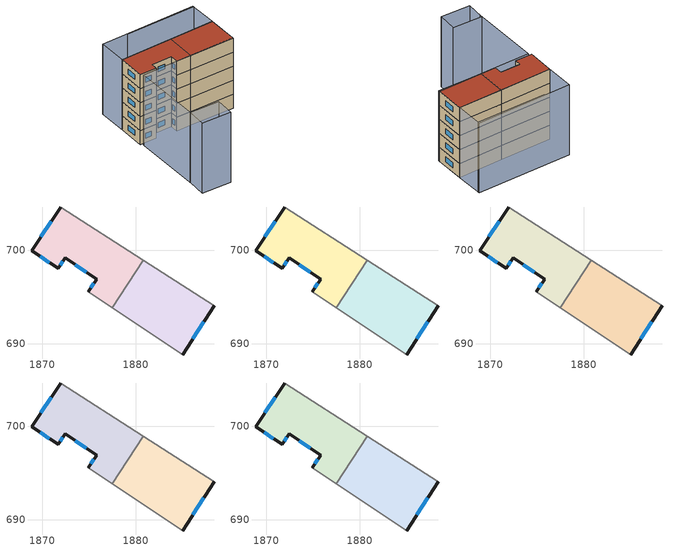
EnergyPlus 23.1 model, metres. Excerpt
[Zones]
5ad308b85759b998_F0_dwelling_0
 floor ground (EU_floor_Construction): 1880.81,698.9 1877.46,693.86 1874.91,695.55 1875.82,696.91 1872.45,699.17 1871.7,698.05 1868.86,699.95 1871.96,704.57 z0
 wall outside (EU_wall_Construction): 1871.96,704.57 1868.86,699.95 1871.7,698.05 1872.45,699.17 1875.82,696.91 1874.91,695.55 z0:3
 wall adiabatic (EU_wall_Construction): 1880.81,698.9 1871.96,704.57 / 1874.91,695.55 1877.46,693.86 z0:3
 wall to 5ad308b85759b998_F0_dwelling_1 (EU_wall_Construction): 1877.46,693.86 1880.81,698.9 z0:3
 window (EU_Window_Construction): 1875.52,696.47 1875.2,695.99 / 1873.54,698.43 1874.72,697.64 / 1871.94,698.41 1872.2,698.8 / 1869.78,699.33 1870.77,698.67 / 1870.95,703.07 1869.87,701.45 z0.98:2.02
5ad308b85759b998_F0_dwelling_1
 floor ground (EU_floor_Construction): 1888.33,694.09 1884.99,688.86 1877.46,693.86 1880.81,698.9 z0
 wall outside (EU_wall_Construction): 1884.99,688.86 1888.33,694.09 z0:3
 wall adiabatic (EU_wall_Construction): 1877.46,693.86 1884.99,688.86 / 1888.33,694.09 1880.81,698.9 z0:3
 window (EU_Window_Construction): 1886.07,690.56 1887.24,692.39 z0.98:2.02
5ad308b85759b998_F1_dwelling_0
 floor to 5ad308b85759b998_F0_dwelling_0 (EU_floor_Construction): 1880.81,698.9 1877.46,693.86 1874.91,695.55 1875.82,696.91 1872.45,699.17 1871.7,698.05 1868.86,699.95 1871.96,704.57 z3
 wall outside (EU_wall_Construction): 1871.96,704.57 1868.86,699.95 1871.7,698.05 1872.45,699.17 1875.82,696.91 1874.91,695.55 z3:6
 wall adiabatic (EU_wall_Construction): 1880.81,698.9 1871.96,704.57 / 1874.91,695.55 1877.46,693.86 z3:6
 wall to 5ad308b85759b998_F1_dwelling_1 (EU_wall_Construction): 1877.46,693.86 1880.81,698.9 z3:6
 window (EU_Window_Construction): 1875.52,696.47 1875.2,695.99 / 1873.54,698.43 1874.72,697.64 / 1871.94,698.41 1872.2,698.8 / 1869.78,699.33 1870.77,698.67 / 1870.95,703.07 1869.87,701.45 z3.98:5.02
5ad308b85759b998_F1_dwelling_1
 floor to 5ad308b85759b998_F0_dwelling_1 (EU_floor_Construction): 1888.33,694.09 1884.99,688.86 1877.46,693.86 1880.81,698.9 z3
 wall outside (EU_wall_Construction): 1884.99,688.86 1888.33,694.09 z3:6
 wall adiabatic (EU_wall_Construction): 1877.46,693.86 1884.99,688.86 / 1888.33,694.09 1880.81,698.9 z3:6
 window (EU_Window_Construction): 1886.07,690.56 1887.24,692.39 z3.98:5.02
5ad308b85759b998_F2_dwelling_0
 floor to 5ad308b85759b998_F1_dwelling_0 (EU_floor_Construction): 1880.81,698.9 1877.46,693.86 1874.91,695.55 1875.82,696.91 1872.45,699.17 1871.7,698.05 1868.86,699.95 1871.96,704.57 z6
 wall outside (EU_wall_Construction): 1871.96,704.57 1868.86,699.95 1871.7,698.05 1872.45,699.17 1875.82,696.91 1874.91,695.55 z6:9
 wall adiabatic (EU_wall_Construction): 1880.81,698.9 1871.96,704.57 / 1874.91,695.55 1877.46,693.86 z6:9
 wall to 5ad308b85759b998_F2_dwelling_1 (EU_wall_Construction): 1877.46,693.86 1880.81,698.9 z6:9
 window (EU_Window_Construction): 1875.52,696.47 1875.2,695.99 / 1873.54,698.43 1874.72,697.64 / 1871.94,698.41 1872.2,698.8 / 1869.78,699.33 1870.77,698.67 / 1870.95,703.07 1869.87,701.45 z6.98:8.02
5ad308b85759b998_F2_dwelling_1
 floor to 5ad308b85759b998_F1_dwelling_1 (EU_floor_Construction): 1888.33,694.09 1884.99,688.86 1877.46,693.86 1880.81,698.9 z6
 wall outside (EU_wall_Construction): 1884.99,688.86 1888.33,694.09 z6:9
 wall adiabatic (EU_wall_Construction): 1877.46,693.86 1884.99,688.86 / 1888.33,694.09 1880.81,698.9 z6:9
 window (EU_Window_Construction): 1886.07,690.56 1887.24,692.39 z6.98:8.02
5ad308b85759b998_F3_dwelling_0
 floor to 5ad308b85759b998_F2_dwelling_0 (EU_floor_Construction): 1880.81,698.9 1877.46,693.86 1874.91,695.55 1875.82,696.91 1872.45,699.17 1871.7,698.05 1868.86,699.95 1871.96,704.57 z9
 wall outside (EU_wall_Construction): 1871.96,704.57 1868.86,699.95 1871.7,698.05 1872.45,699.17 1875.82,696.91 1874.91,695.55 z9:12
 wall adiabatic (EU_wall_Construction): 1880.81,698.9 1871.96,704.57 / 1874.91,695.55 1877.46,693.86 z9:12
 wall to 5ad308b85759b998_F3_dwelling_1 (EU_wall_Construction): 1877.46,693.86 1880.81,698.9 z9:12
 window (EU_Window_Construction): 1875.52,696.47 1875.2,695.99 / 1873.54,698.43 1874.72,697.64 / 1871.94,698.41 1872.2,698.8 / 1869.78,699.33 1870.77,698.67 / 1870.95,703.07 1869.87,701.45 z9.98:11.02
5ad308b85759b998_F3_dwelling_1
 floor to 5ad308b85759b998_F2_dwelling_1 (EU_floor_Construction): 1888.33,694.09 1884.99,688.86 1877.46,693.86 1880.81,698.9 z9
 wall outside (EU_wall_Construction): 1884.99,688.86 1888.33,694.09 z9:12
 wall adiabatic (EU_wall_Construction): 1877.46,693.86 1884.99,688.86 / 1888.33,694.09 1880.81,698.9 z9:12
 window (EU_Window_Construction): 1886.07,690.56 1887.24,692.39 z9.98:11.02
5ad308b85759b998_F4_dwelling_0
 floor to 5ad308b85759b998_F3_dwelling_0 (EU_floor_Construction): 1880.81,698.9 1877.46,693.86 1874.91,695.55 1875.82,696.91 1872.45,699.17 1871.7,698.05 1868.86,699.95 1871.96,704.57 z12
 wall outside (EU_wall_Construction): 1871.96,704.57 1868.86,699.95 1871.7,698.05 1872.45,699.17 1875.82,696.91 1874.91,695.55 z12:15
 wall adiabatic (EU_wall_Construction): 1880.81,698.9 1871.96,704.57 / 1874.91,695.55 1877.46,693.86 z12:15
 wall to 5ad308b85759b998_F4_dwelling_1 (EU_wall_Construction): 1877.46,693.86 1880.81,698.9 z12:15
 window (EU_Window_Construction): 1875.52,696.47 1875.2,695.99 / 1873.54,698.43 1874.72,697.64 / 1871.94,698.41 1872.2,698.8 / 1869.78,699.33 1870.77,698.67 / 1870.95,703.07 1869.87,701.45 z12.98:14.02
 roof outside (EU_roof_Construction): 1877.46,693.86 1880.81,698.9 1871.96,704.57 1868.86,699.95 1871.7,698.05 1872.45,699.17 1875.82,696.91 1874.91,695.55 z15
5ad308b85759b998_F4_dwelling_1
 floor to 5ad308b85759b998_F3_dwelling_1 (EU_floor_Construction): 1888.33,694.09 1884.99,688.86 1877.46,693.86 1880.81,698.9 z12
 wall outside (EU_wall_Construction): 1884.99,688.86 1888.33,694.09 z12:15
 wall adiabatic (EU_wall_Construction): 1877.46,693.86 1884.99,688.86 / 1888.33,694.09 1880.81,698.9 z12:15
 window (EU_Window_Construction): 1886.07,690.56 1887.24,692.39 z12.98:14.02
 roof outside (EU_roof_Construction): 1884.99,688.86 1888.33,694.09 1880.81,698.9 1877.46,693.86 z15
shading: 1861.31,687.41 1868.97,699.36 / 1868.97,699.36 1885.09,689.02 / 1891.25,698.65 1879.39,706.4 / 1864.19,681.26 1859.34,684.66 / 1859.34,684.66 1861.51,687.76 / 1861.51,687.76 1866.37,684.36 / 1866.37,684.36 1864.19,681.26 / 1888.33,694.09 1871.96,704.57 / 1871.96,704.57 1875.05,709.4 / 1875.05,709.4 1891.43,698.92 / 1891.43,698.92 1888.33,694.09 z0:15
[Building]
EU S2 Campaign: North Axis=0; Terrain=City; Solar Distribution=FullExterior
[Site:Location]
Bologna: Latitude=44.5; Longitude=11.25; Time Zone=1; Elevation=37
[SizingPeriod:WeatherFileDays]
AnnualSizingPeriod: Begin Month=1; Begin Day of Month=1; End Month=12; End Day of Month=31; Day of Week for Start Day=Monday; Use Weather File Daylight Saving Period=No; Use Weather File Rain and Snow Indicators=No
[MATERIAL]
EU_InternalMass_Material: Roughness=MediumRough; Thickness=0.1; Conductivity=1; Density=1800; Specific Heat=900; Thermal Absorptance=0.9; Solar Absorptance=0.7; Visible Absorptance=0.7
[MATERIAL:NOMASS] Roughness=MediumRough; Thermal Absorptance=0.9; Solar Absorptance=0.7; Visible Absorptance=0.7
Name | Thermal Resistance
EU_wall_NoMass | 0.905828
EU_roof_NoMass | 0.37593
EU_floor_NoMass | 0.67114
[WINDOWMATERIAL:SIMPLEGLAZINGSYSTEM]
EU_Window_SimpleGlazing: UFactor=4.52486; Solar Heat Gain Coefficient=0.85; Visible Transmittance=0.85
[CONSTRUCTION]
EU_wall_Construction: EU_wall_NoMass
EU_roof_Construction: EU_roof_NoMass
EU_floor_Construction: EU_floor_NoMass
EU_Window_Construction: EU_Window_SimpleGlazing
EU_InternalMass_Construction: EU_InternalMass_Material
[ZONE] Type=1; Multiplier=1; Ceiling Height=autocalculate; Floor Area=autocalculate; Part of Total Floor Area=Yes
Name | Volume
5ad308b85759b998_F0_dwelling_0; 5ad308b85759b998_F1_dwelling_0; 5ad308b85759b998_F2_dwelling_0; 5ad308b85759b998_F3_dwelling_0; 5ad308b85759b998_F4_dwelling_0 | 165.201
5ad308b85759b998_F0_dwelling_1; 5ad308b85759b998_F1_dwelling_1; 5ad308b85759b998_F2_dwelling_1; 5ad308b85759b998_F3_dwelling_1; 5ad308b85759b998_F4_dwelling_1 | 165.207
[INTERNALMASS] Construction=EU_InternalMass_Construction
Name | Zone or ZoneList | Surface Area
5ad308b85759b998_F0_dwelling_0_EU_InternalMass | 5ad308b85759b998_F0_dwelling_0 | 55.0671
5ad308b85759b998_F0_dwelling_1_EU_InternalMass | 5ad308b85759b998_F0_dwelling_1 | 55.0683
5ad308b85759b998_F1_dwelling_0_EU_InternalMass | 5ad308b85759b998_F1_dwelling_0 | 55.0671
5ad308b85759b998_F1_dwelling_1_EU_InternalMass | 5ad308b85759b998_F1_dwelling_1 | 55.0683
5ad308b85759b998_F2_dwelling_0_EU_InternalMass | 5ad308b85759b998_F2_dwelling_0 | 55.0671
5ad308b85759b998_F2_dwelling_1_EU_InternalMass | 5ad308b85759b998_F2_dwelling_1 | 55.0683
5ad308b85759b998_F3_dwelling_0_EU_InternalMass | 5ad308b85759b998_F3_dwelling_0 | 55.0671
5ad308b85759b998_F3_dwelling_1_EU_InternalMass | 5ad308b85759b998_F3_dwelling_1 | 55.0683
5ad308b85759b998_F4_dwelling_0_EU_InternalMass | 5ad308b85759b998_F4_dwelling_0 | 55.0671
5ad308b85759b998_F4_dwelling_1_EU_InternalMass | 5ad308b85759b998_F4_dwelling_1 | 55.0683
[OTHEREQUIPMENT] Fuel Type=Electricity; Design Level Calculation Method=Watts/Area; Power per Zone Floor Area=1; Fraction Latent=0; Fraction Radiant=0; Fraction Lost=0; Carbon Dioxide Generation Rate=0; EndUse Subcategory=EU_Step8_InternalGains
Name | Zone or ZoneList or Space or SpaceList | Schedule
EU_Step8_InternalGain_5ad308b85759b998_F0_dwelling_0_f000 | 5ad308b85759b998_F0_dwelling_0 | EU_Step8_GainSchedule_5ad308b85759b998_F0_dwelling_0_f000
EU_Step8_InternalGain_5ad308b85759b998_F0_dwelling_1_f000 | 5ad308b85759b998_F0_dwelling_1 | EU_Step8_GainSchedule_5ad308b85759b998_F0_dwelling_1_f000
EU_Step8_InternalGain_5ad308b85759b998_F1_dwelling_0_f000 | 5ad308b85759b998_F1_dwelling_0 | EU_Step8_GainSchedule_5ad308b85759b998_F1_dwelling_0_f000
EU_Step8_InternalGain_5ad308b85759b998_F1_dwelling_1_f000 | 5ad308b85759b998_F1_dwelling_1 | EU_Step8_GainSchedule_5ad308b85759b998_F1_dwelling_1_f000
EU_Step8_InternalGain_5ad308b85759b998_F2_dwelling_0_f000 | 5ad308b85759b998_F2_dwelling_0 | EU_Step8_GainSchedule_5ad308b85759b998_F2_dwelling_0_f000
EU_Step8_InternalGain_5ad308b85759b998_F2_dwelling_1_f000 | 5ad308b85759b998_F2_dwelling_1 | EU_Step8_GainSchedule_5ad308b85759b998_F2_dwelling_1_f000
EU_Step8_InternalGain_5ad308b85759b998_F3_dwelling_0_f000 | 5ad308b85759b998_F3_dwelling_0 | EU_Step8_GainSchedule_5ad308b85759b998_F3_dwelling_0_f000
EU_Step8_InternalGain_5ad308b85759b998_F3_dwelling_1_f000 | 5ad308b85759b998_F3_dwelling_1 | EU_Step8_GainSchedule_5ad308b85759b998_F3_dwelling_1_f000
EU_Step8_InternalGain_5ad308b85759b998_F4_dwelling_0_f000 | 5ad308b85759b998_F4_dwelling_0 | EU_Step8_GainSchedule_5ad308b85759b998_F4_dwelling_0_f000
EU_Step8_InternalGain_5ad308b85759b998_F4_dwelling_1_f000 | 5ad308b85759b998_F4_dwelling_1 | EU_Step8_GainSchedule_5ad308b85759b998_F4_dwelling_1_f000
[ZONEVENTILATION:DESIGNFLOWRATE] Schedule=EU_AlwaysOn; Design Flow Rate Calculation Method=AirChanges/Hour; Air Changes per Hour=0.73129; Ventilation Type=Natural; Fan Pressure Rise=0; Fan Total Efficiency=1; Constant Term Coefficient=1; Temperature Term Coefficient=0; Velocity Term Coefficient=0; Velocity Squared Term Coefficient=0; Minimum Indoor Temperature=-100; Maximum Indoor Temperature=100; Delta Temperature=-100; Minimum Outdoor Temperature=-100; Maximum Outdoor Temperature=100; Maximum Wind Speed=40
Name | Zone or ZoneList or Space or SpaceList
EU_ConstantAir_5ad308b85759b998_F0_dwelling_0 | 5ad308b85759b998_F0_dwelling_0
EU_ConstantAir_5ad308b85759b998_F0_dwelling_1 | 5ad308b85759b998_F0_dwelling_1
EU_ConstantAir_5ad308b85759b998_F1_dwelling_0 | 5ad308b85759b998_F1_dwelling_0
EU_ConstantAir_5ad308b85759b998_F1_dwelling_1 | 5ad308b85759b998_F1_dwelling_1
EU_ConstantAir_5ad308b85759b998_F2_dwelling_0 | 5ad308b85759b998_F2_dwelling_0
EU_ConstantAir_5ad308b85759b998_F2_dwelling_1 | 5ad308b85759b998_F2_dwelling_1
EU_ConstantAir_5ad308b85759b998_F3_dwelling_0 | 5ad308b85759b998_F3_dwelling_0
EU_ConstantAir_5ad308b85759b998_F3_dwelling_1 | 5ad308b85759b998_F3_dwelling_1
EU_ConstantAir_5ad308b85759b998_F4_dwelling_0 | 5ad308b85759b998_F4_dwelling_0
EU_ConstantAir_5ad308b85759b998_F4_dwelling_1 | 5ad308b85759b998_F4_dwelling_1
[HVACTEMPLATE:THERMOSTAT] Constant Heating Setpoint=20; Constant Cooling Setpoint=50
EU_HeatOnly_5ad308b85759b998_F0_dwelling_0; EU_HeatOnly_5ad308b85759b998_F0_dwelling_1; EU_HeatOnly_5ad308b85759b998_F1_dwelling_0; EU_HeatOnly_5ad308b85759b998_F1_dwelling_1; EU_HeatOnly_5ad308b85759b998_F2_dwelling_0; EU_HeatOnly_5ad308b85759b998_F2_dwelling_1; EU_HeatOnly_5ad308b85759b998_F3_dwelling_0; EU_HeatOnly_5ad308b85759b998_F3_dwelling_1; EU_HeatOnly_5ad308b85759b998_F4_dwelling_0; EU_HeatOnly_5ad308b85759b998_F4_dwelling_1
[HVACTEMPLATE:ZONE:IDEALLOADSAIRSYSTEM] System Availability Schedule=EU_AlwaysOn; Maximum Heating Supply Air Temperature=50; Minimum Cooling Supply Air Temperature=13; Maximum Heating Supply Air Humidity Ratio=0.0156; Minimum Cooling Supply Air Humidity Ratio=0.0077; Heating Limit=NoLimit; Cooling Limit=NoLimit; Heating Availability Schedule=EU_AlwaysOn; Cooling Availability Schedule=EU_CoolingOff; Dehumidification Control Type=ConstantSensibleHeatRatio; Cooling Sensible Heat Ratio=0.7; Dehumidification Setpoint=60; Humidification Control Type=None; Humidification Setpoint=30; Outdoor Air Method=None; Outdoor Air Flow Rate per Person=0.00944; Outdoor Air Flow Rate per Zone Floor Area=0; Outdoor Air Flow Rate per Zone=0; Demand Controlled Ventilation Type=None; Outdoor Air Economizer Type=NoEconomizer; Heat Recovery Type=None; Sensible Heat Recovery Effectiveness=0.7; Latent Heat Recovery Effectiveness=0.65
Name | Template Thermostat
5ad308b85759b998_F0_dwelling_0 | EU_HeatOnly_5ad308b85759b998_F0_dwelling_0
5ad308b85759b998_F0_dwelling_1 | EU_HeatOnly_5ad308b85759b998_F0_dwelling_1
5ad308b85759b998_F1_dwelling_0 | EU_HeatOnly_5ad308b85759b998_F1_dwelling_0
5ad308b85759b998_F1_dwelling_1 | EU_HeatOnly_5ad308b85759b998_F1_dwelling_1
5ad308b85759b998_F2_dwelling_0 | EU_HeatOnly_5ad308b85759b998_F2_dwelling_0
5ad308b85759b998_F2_dwelling_1 | EU_HeatOnly_5ad308b85759b998_F2_dwelling_1
5ad308b85759b998_F3_dwelling_0 | EU_HeatOnly_5ad308b85759b998_F3_dwelling_0
5ad308b85759b998_F3_dwelling_1 | EU_HeatOnly_5ad308b85759b998_F3_dwelling_1
5ad308b85759b998_F4_dwelling_0 | EU_HeatOnly_5ad308b85759b998_F4_dwelling_0
5ad308b85759b998_F4_dwelling_1 | EU_HeatOnly_5ad308b85759b998_F4_dwelling_1
[SIZING:ZONE] Zone Cooling Design Supply Air Temperature Input Method=SupplyAirTemperature; Zone Cooling Design Supply Air Temperature=13; Zone Heating Design Supply Air Temperature Input Method=SupplyAirTemperature; Zone Heating Design Supply Air Temperature=50; Zone Cooling Design Supply Air Humidity Ratio=0.008; Zone Heating Design Supply Air Humidity Ratio=0.008; Cooling Design Air Flow Method=DesignDay; Cooling Design Air Flow Rate=0; Cooling Minimum Air Flow per Zone Floor Area=0.000762; Cooling Minimum Air Flow=0; Cooling Minimum Air Flow Fraction=0.2; Heating Design Air Flow Method=DesignDay; Heating Design Air Flow Rate=0; Heating Maximum Air Flow per Zone Floor Area=0.002032; Heating Maximum Air Flow=0.141576; Heating Maximum Air Flow Fraction=0.3; Account for Dedicated Outdoor Air System=No; Dedicated Outdoor Air System Control Strategy=NeutralSupplyAir; Dedicated Outdoor Air Low Setpoint Temperature for Design=autosize; Dedicated Outdoor Air High Setpoint Temperature for Design=autosize; Zone Load Sizing Method=Sensible Load Only No Latent Load; Zone Latent Cooling Design Supply Air Humidity Ratio Input Method=HumidityRatioDifference; Zone Cooling Design Supply Air Humidity Ratio Difference=0.005; Zone Latent Heating Design Supply Air Humidity Ratio Input Method=HumidityRatioDifference; Zone Humidification Design Supply Air Humidity Ratio Difference=0.005
5ad308b85759b998_F0_dwelling_0; 5ad308b85759b998_F0_dwelling_1; 5ad308b85759b998_F1_dwelling_0; 5ad308b85759b998_F1_dwelling_1; 5ad308b85759b998_F2_dwelling_0; 5ad308b85759b998_F2_dwelling_1; 5ad308b85759b998_F3_dwelling_0; 5ad308b85759b998_F3_dwelling_1; 5ad308b85759b998_F4_dwelling_0; 5ad308b85759b998_F4_dwelling_1
[SCHEDULE:CONSTANT]
Name | Hourly Value
EU_AlwaysOn | 1
EU_CoolingOff | 0
[SCHEDULE:FILE] Column Number=1; Rows to Skip at Top=0; Number of Hours of Data=8760; Column Separator=Comma; Interpolate to Timestep=No; Minutes per Item=60; Adjust Schedule for Daylight Savings=Yes
Name | File
EU_Step8_GainSchedule_5ad308b85759b998_F0_dwelling_0_f000 | ../../schedules/5ad308b85759b998/5ad308b85759b998_F0_dwelling_0_f000_gain.csv
EU_Step8_GainSchedule_5ad308b85759b998_F0_dwelling_1_f000 | ../../schedules/5ad308b85759b998/5ad308b85759b998_F0_dwelling_1_f000_gain.csv
EU_Step8_GainSchedule_5ad308b85759b998_F1_dwelling_0_f000 | ../../schedules/5ad308b85759b998/5ad308b85759b998_F1_dwelling_0_f000_gain.csv
EU_Step8_GainSchedule_5ad308b85759b998_F1_dwelling_1_f000 | ../../schedules/5ad308b85759b998/5ad308b85759b998_F1_dwelling_1_f000_gain.csv
EU_Step8_GainSchedule_5ad308b85759b998_F2_dwelling_0_f000 | ../../schedules/5ad308b85759b998/5ad308b85759b998_F2_dwelling_0_f000_gain.csv
EU_Step8_GainSchedule_5ad308b85759b998_F2_dwelling_1_f000 | ../../schedules/5ad308b85759b998/5ad308b85759b998_F2_dwelling_1_f000_gain.csv
EU_Step8_GainSchedule_5ad308b85759b998_F3_dwelling_0_f000 | ../../schedules/5ad308b85759b998/5ad308b85759b998_F3_dwelling_0_f000_gain.csv
EU_Step8_GainSchedule_5ad308b85759b998_F3_dwelling_1_f000 | ../../schedules/5ad308b85759b998/5ad308b85759b998_F3_dwelling_1_f000_gain.csv
EU_Step8_GainSchedule_5ad308b85759b998_F4_dwelling_0_f000 | ../../schedules/5ad308b85759b998/5ad308b85759b998_F4_dwelling_0_f000_gain.csv
EU_Step8_GainSchedule_5ad308b85759b998_F4_dwelling_1_f000 | ../../schedules/5ad308b85759b998/5ad308b85759b998_F4_dwelling_1_f000_gain.csv
